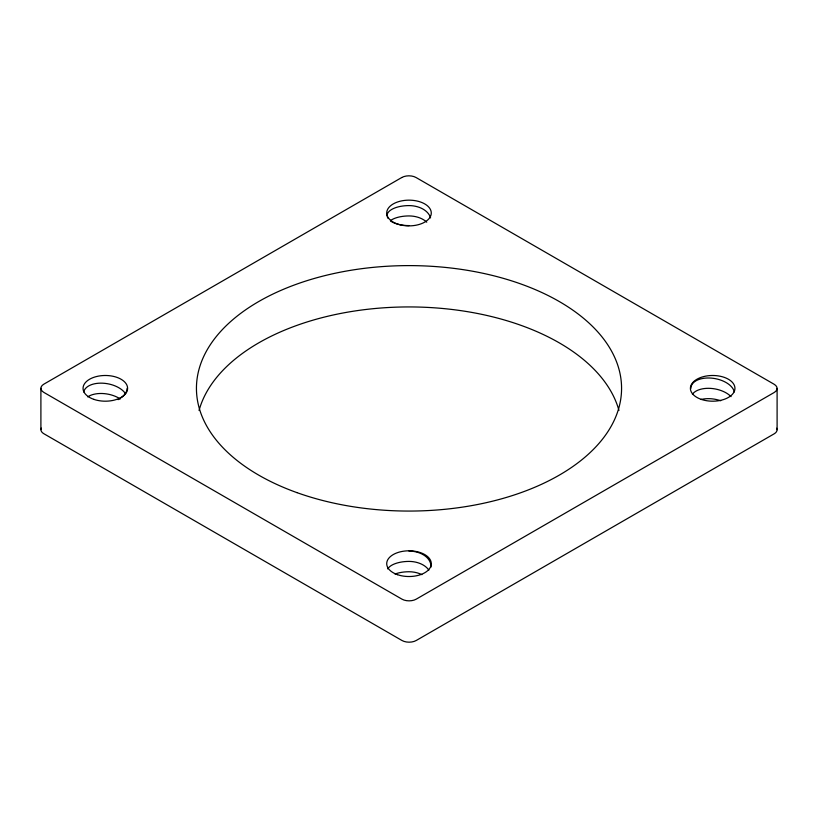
<?xml version="1.0" encoding="UTF-8"?>
<svg xmlns="http://www.w3.org/2000/svg" width="818" height="818" viewBox="0 0 818 818"><rect width="100%" height="100%" fill="white"/><g stroke="black" fill="none" stroke-linecap="round" stroke-linejoin="round"><path stroke-width="1.23" d="M777.1 388.397L777.1 429.716M40.9 388.284L40.9 429.603M776.752 428.203A10.123 5.849 0 0 1 774.135 433.847L416.25 640.474A10.123 5.849 0 0 1 401.935 640.474L43.865 433.734A10.113 5.838 0 0 1 41.248 428.09M199.05 410.462A212.568 122.731 0 0 1 409 306.934A212.568 122.731 0 0 1 618.95 410.462M690.883 388.346A22.014 12.577 10.1 0 1 711.312 378.11A22.014 12.577 10.1 0 1 734.288 391.894M692.427 394.194A22.014 12.577 10.1 0 1 710.627 388.386A22.014 12.577 10.1 0 1 731.057 396.638M700.995 399.501A22.014 12.577 10.1 0 1 720.699 400.748M409 225.594A22.014 10 0 0 1 395.012 223.304M393.979 222.885A22.014 10 0 0 1 393.008 222.445M392.098 221.975A22.014 10 0 0 1 390.472 220.952M387.732 218.089A22.014 10 0 0 1 387.435 217.476M387.088 216.228A22.014 10 0 0 1 409 205.594A22.014 15.164 0 0 1 430.565 217.915M426.751 222.179A22.014 15.164 0 0 0 409 215.932A22.014 10 0 0 0 390.472 220.563M87.71 396.883A22.014 12.577 10.1 0 1 120.236 398.949M83.712 391.945A22.014 12.577 10.1 0 1 102.608 383.182A22.014 12.577 10.1 0 1 125.573 393.816M127.117 388.346A22.014 12.577 -10.1 0 1 121.207 397.712M120.236 398.386A22.014 12.577 -10.1 0 1 118.129 399.654M428.857 570.115A22.014 15.164 0 0 0 409 561.414A22.014 10 0 0 0 387.732 568.919M421.894 574.645A22.014 15.164 0 0 0 409 571.741A22.014 10 0 0 0 395.012 574.031M409 551.087A22.014 15.164 0 0 1 430.912 567.191M401.75 177.526L43.865 384.153A10.113 5.838 0 0 0 43.865 392.415L401.935 599.144A10.123 5.849 0 0 0 416.25 599.144L774.135 392.528A10.123 5.849 0 0 0 774.135 384.266L416.065 177.526A10.123 5.849 0 0 0 401.75 177.526M296.985 492.64A212.568 122.731 0 0 0 621.465 392.19A212.568 122.731 0 0 0 308.55 280.175A212.568 122.731 0 0 0 296.985 492.64M701.2 399.358A22.27 12.853 0 0 0 734.942 388.56A22.27 12.853 0 0 0 701.875 377.098A22.27 12.853 0 0 0 701.2 399.358M397.528 574.686A22.27 12.853 0 0 0 431.27 563.888A22.27 12.853 0 0 0 398.202 552.416A22.27 12.853 0 0 0 397.528 574.686M93.855 399.358A22.27 12.853 0 0 0 127.598 388.56A22.27 12.853 0 0 0 94.53 377.098A22.27 12.853 0 0 0 93.855 399.358M397.528 224.04A22.27 12.853 0 0 0 431.27 213.242A22.27 12.853 0 0 0 398.202 201.77A22.27 12.853 0 0 0 397.528 224.04"/></g></svg>
